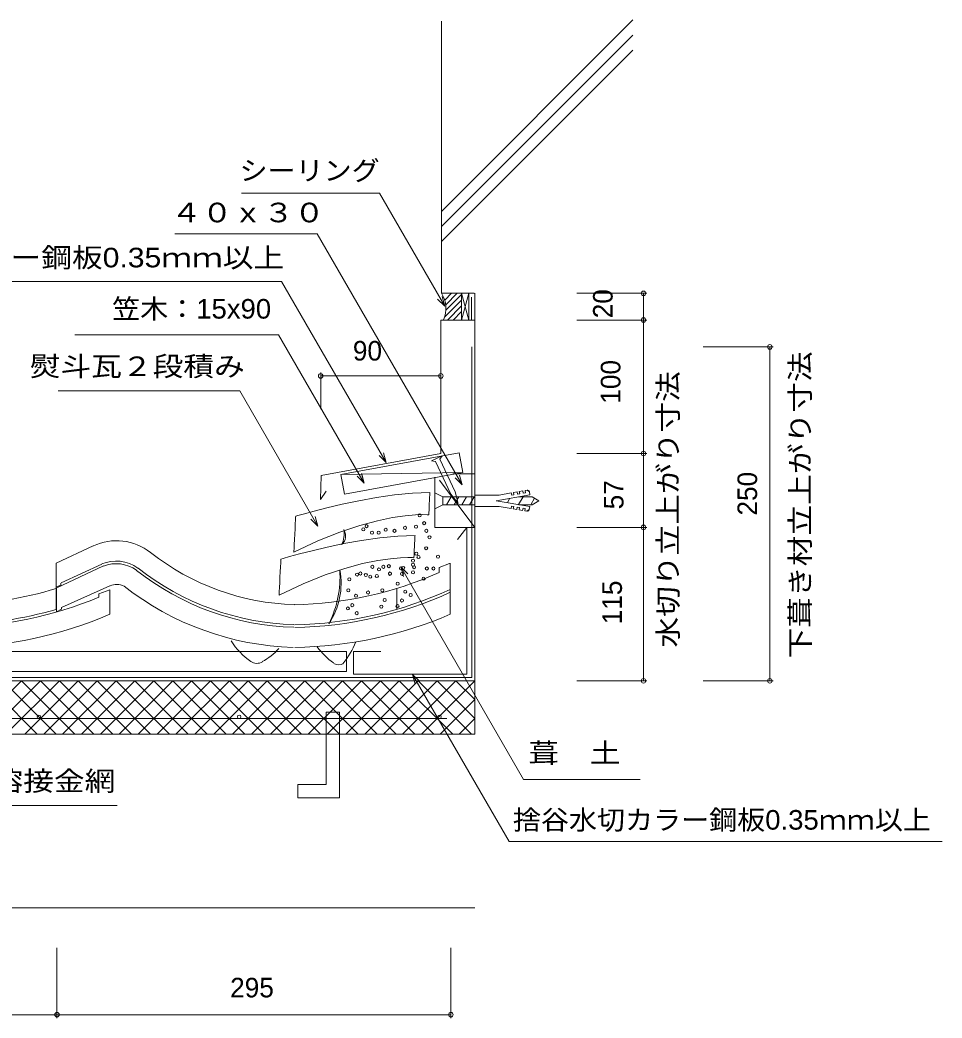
# Model space of a CAD drawing. Units: millimetres, scale not verified. Extents: x -644 to 734, y -425 to 425.
# Drawn here: x 44 to 734, y -322 to 425 of the extents above; entities that cross this region are included whole.
import ezdxf
from ezdxf.enums import TextEntityAlignment as Align

# ---------------------------------------------------------------- set-up
doc = ezdxf.new("R2010")
doc.units = ezdxf.units.MM
doc.header["$LTSCALE"] = 10
doc.linetypes.add('DASHED1', pattern=[1.8, 1.2, -0.6])
doc.linetypes.add('DASHED3', pattern=[4, 3, -1])
for name, color, linetype, lineweight in [('0-0_LAYER001', 1, 'Continuous', 18), ('0-1_LAYER003', 7, 'Continuous', 18), ('0-2_LAYER004', 2, 'Continuous', 18), ('0-3_LAYER005', 2, 'Continuous', 18), ('0-4_LAYER007', 2, 'Continuous', 18)]:
    doc.layers.add(name, color=color, linetype=linetype, lineweight=lineweight)
doc.styles.add('2', font='')
doc.styles.get('2').set_extended_font_data('2')

msp = doc.modelspace()

# ---------------------------------------------------------------- linework, layer by layer
at = {"layer": '0-0_LAYER001', "color": 7}
for p, q in [((232.24, 295.56), (209.91, 295.56)), ((185.63, 265.14), (159.89, 265.14)), ((98.91, -162.91), (116.86, -162.91)), ((644.26, -189.76), (734.49, -189.76))]:
    msp.add_line(p, q, dxfattribs=at)
at = {"layer": '0-0_LAYER001', "color": 2}
for p, q in [((374.69, 220.64), (374.69, 200.64)), ((513.48, 220.64), (460.98, 220.64)), ((510.98, 200.64), (510.98, 220.64)), ((513.48, 200.64), (460.98, 200.64)), ((510.98, 100.64), (510.98, 200.64)), ((352.17, 95.15), (360.24, 98.91)), ((358.56, 96.36), (360.24, 98.91)), ((513.48, 100.64), (460.98, 100.64)), ((510.98, 45.35), (510.98, 100.64)), ((355.2, 94.8), (352.17, 95.15)), ((355.2, 94.8), (366.61, 70.32)), ((358.56, 96.36), (369.97, 71.89)), ((354.66, 45.35), (354.66, 82.87)), ((368.2, 85.35), (384.66, 85.35)), ((384.66, 45.35), (358.17, 80.68)), ((354.66, 59.35), (354.66, 71.35)), ((360.66, 68.35), (354.66, 71.35)), ((360.66, 62.35), (360.66, 68.35)), ((384.66, 68.35), (360.66, 68.35)), ((363.55, 62.35), (367.01, 68.35)), ((366.61, 70.32), (372.07, 63.26)), ((369.27, 62.35), (372.74, 68.35)), ((372.07, 63.26), (369.97, 71.89)), ((375, 62.35), (378.46, 68.35)), ((380.72, 62.35), (384.18, 68.35)), ((384.66, 69.6), (402.86, 69.6)), ((384.66, 61.1), (384.66, 69.6)), ((400.64, 65.35), (425.91, 69.81)), ((411.96, 71.2), (402.86, 69.6)), ((412.25, 69.53), (411.96, 71.21)), ((412.25, 69.53), (413.93, 69.83)), ((416.29, 71.97), (413.63, 71.5)), ((413.93, 69.83), (413.63, 71.5)), ((416.59, 70.3), (416.29, 71.97)), ((416.59, 70.3), (418.26, 70.59)), ((417.38, 62.4), (420.81, 68.35)), ((427.66, 68.35), (417.65, 68.35)), ((420.62, 72.73), (417.96, 72.26)), ((418.26, 70.59), (417.96, 72.26)), ((420.92, 71.06), (420.62, 72.73)), ((420.92, 71.06), (422.59, 71.35)), ((423.77, 73.29), (422.3, 73.03)), ((422.59, 71.35), (422.3, 73.03)), ((425.51, 72.07), (425.91, 69.81)), ((426.59, 62.35), (429.44, 67.29)), ((432.66, 65.35), (427.66, 68.35)), ((354.66, 59.35), (360.66, 62.35)), ((384.66, 62.35), (360.66, 62.35)), ((384.66, 61.1), (402.86, 61.1)), ((400.64, 65.35), (425.74, 60.93)), ((411.78, 59.53), (402.86, 61.1)), ((409, 63.88), (410.89, 67.16)), ((412.08, 61.2), (411.78, 59.53)), ((412.08, 61.2), (413.75, 60.91)), ((413.75, 60.91), (413.46, 59.23)), ((416.41, 60.44), (416.12, 58.76)), ((416.41, 60.44), (418.08, 60.14)), ((427.66, 62.35), (417.66, 62.35)), ((418.09, 60.14), (417.79, 58.47)), ((425.34, 58.66), (425.74, 60.93)), ((427.66, 62.35), (432.66, 65.35)), ((416.12, 58.76), (413.46, 59.23)), ((420.45, 58), (417.79, 58.47)), ((420.74, 59.67), (420.45, 58)), ((420.74, 59.67), (422.42, 59.38)), ((422.42, 59.38), (422.12, 57.71)), ((423.6, 57.44), (422.12, 57.7)), ((354.66, 45.35), (384.66, 45.35)), ((378.67, 45.35), (371.56, 36.19)), ((513.48, 45.35), (460.98, 45.35)), ((510.98, -69.51), (510.98, 45.35)), ((513.48, -69.51), (460.98, -69.51)), ((-644.26, -109.51), (384.66, -109.51)), ((71.73, -322.06), (71.73, -269.56)), ((366.73, -322.06), (366.73, -269.56)), ((-183.27, -319.56), (71.73, -319.56)), ((71.73, -319.56), (366.73, -319.56))]:
    msp.add_line(p, q, dxfattribs=at)
at = {"layer": '0-0_LAYER001', "color": 3}
for p, q in [((350.97, 71.39), (337.97, 70.98)), ((339.87, 39.23), (326.87, 38.82))]:
    msp.add_line(p, q, dxfattribs=at)
at = {"layer": '0-0_LAYER001', "color": 4}
for p, q in [((71.26, 18.69), (98.96, 31.54)), ((71.26, -16.03), (71.26, 18.69)), ((71.66, 0.12), (106.71, 16.5)), ((74.99, 3.88), (105.27, 17.93)), ((365.59, 18.28), (357.87, 15.28)), ((357.87, 15.28), (357.87, 11.6)), ((366.26, -19.67), (366.26, 18.69)), ((74.74, 2.17), (71.37, 0.84)), ((74.74, 3.66), (74.74, 2.17)), ((75.26, -14.57), (111.45, 1.58)), ((102.98, -4.52), (111.37, -1.37)), ((102.98, -4.52), (102.98, -6.94)), ((111.37, -19.68), (111.37, -1.37)), ((326.26, -15.98), (326.26, -0.33)), ((75.26, -14.57), (75.26, -15.99))]:
    msp.add_line(p, q, dxfattribs=at)
at = {"layer": '0-0_LAYER001'}
for p, q in [((5.25, -109.51), (45.25, -69.51)), ((16.97, -69.51), (56.97, -109.51)), ((19.39, -109.51), (59.39, -69.51)), ((31.11, -69.51), (71.11, -109.51)), ((33.54, -109.51), (73.54, -69.51)), ((45.25, -69.51), (85.25, -109.51)), ((47.68, -109.51), (87.68, -69.51)), ((59.39, -69.51), (99.39, -109.51)), ((61.82, -109.51), (101.82, -69.51)), ((73.54, -69.51), (113.54, -109.51)), ((75.96, -109.51), (115.96, -69.51)), ((87.68, -69.51), (127.68, -109.51)), ((90.1, -109.51), (130.1, -69.51)), ((101.82, -69.51), (141.82, -109.51)), ((104.25, -109.51), (144.25, -69.51)), ((115.96, -69.51), (155.96, -109.51)), ((118.39, -109.51), (158.39, -69.51)), ((130.1, -69.51), (170.1, -109.51)), ((132.53, -109.51), (172.53, -69.51)), ((144.25, -69.51), (184.25, -109.51)), ((146.67, -109.51), (186.67, -69.51)), ((158.39, -69.51), (198.39, -109.51)), ((160.82, -109.51), (200.82, -69.51)), ((172.53, -69.51), (212.53, -109.51)), ((174.96, -109.51), (214.96, -69.51)), ((186.67, -69.51), (226.67, -109.51)), ((189.1, -109.51), (229.1, -69.51)), ((200.82, -69.51), (240.82, -109.51)), ((203.24, -109.51), (243.24, -69.51)), ((214.96, -69.51), (254.96, -109.51)), ((217.38, -109.51), (257.38, -69.51)), ((229.1, -69.51), (269.1, -109.51)), ((231.53, -109.51), (271.53, -69.51)), ((243.24, -69.51), (283.24, -109.51)), ((245.67, -109.51), (285.67, -69.51)), ((257.38, -69.51), (297.38, -109.51)), ((259.81, -109.51), (299.81, -69.51)), ((271.53, -69.51), (311.53, -109.51)), ((273.95, -109.51), (313.95, -69.51)), ((285.67, -69.51), (325.67, -109.51)), ((288.09, -109.51), (328.09, -69.51)), ((299.81, -69.51), (339.81, -109.51)), ((302.24, -109.51), (342.24, -69.51)), ((313.95, -69.51), (353.95, -109.51)), ((316.38, -109.51), (356.38, -69.51)), ((328.09, -69.51), (368.09, -109.51)), ((330.52, -109.51), (370.52, -69.51)), ((342.24, -69.51), (382.24, -109.51)), ((344.66, -109.51), (384.66, -69.51)), ((356.38, -69.51), (384.66, -97.79)), ((370.52, -69.51), (384.66, -83.65)), ((358.8, -109.51), (384.66, -83.65)), ((372.95, -109.51), (384.66, -97.79))]:
    msp.add_line(p, q, dxfattribs=at)
at = {"layer": '0-0_LAYER001', "color": 2}
for points in [[(362.1, 210.92), (313.24, 295.56), (232.24, 295.56)], [(375.2, 77.11), (266.63, 265.14), (185.63, 265.14)], [(360.16, 218.17), (362.1, 210.92), (356.8, 216.23)], [(373.25, 84.35), (375.2, 77.11), (369.89, 82.41)], [(331.15, 8.61), (329.21, 15.85), (334.52, 10.55)], [(329.21, 15.85), (421.2, -143.47), (508.39, -143.47)], [(340.03, -72), (338.09, -64.76), (343.39, -70.06)], [(338.09, -64.76), (410.26, -189.76), (644.26, -189.76)]]:
    msp.add_lwpolyline(points, dxfattribs=at)
at = {"layer": '0-0_LAYER001', "color": 3}
for points in [[(350.97, 71.39), (350.95, 70.92), (350.88, 69.66), (350.79, 67.8), (350.68, 65.54), (350.56, 63.08), (350.44, 60.62), (350.33, 58.36), (350.24, 56.5), (350.18, 55.24), (350.16, 54.77), (349.01, 54.85), (345.64, 54.92), (340.12, 54.74), (332.56, 54.09), (323.04, 52.71), (311.64, 50.37), (298.47, 46.84), (283.61, 41.88), (267.16, 35.25), (249.19, 26.71), (249.23, 27.46), (249.33, 29.52), (249.48, 32.55), (249.65, 36.23), (249.85, 40.23), (250.04, 44.23), (250.22, 47.91), (250.37, 50.94), (250.47, 52.99), (250.51, 53.75), (252.2, 54.25), (256.98, 55.62), (264.37, 57.63), (273.93, 60.07), (285.19, 62.71), (297.7, 65.35), (310.99, 67.75), (324.6, 69.7), (338.08, 70.99)], [(339.87, 39.23), (339.84, 38.77), (339.78, 37.5), (339.69, 35.64), (339.58, 33.38), (339.46, 30.92), (339.34, 28.47), (339.23, 26.21), (339.14, 24.35), (339.08, 23.08), (339.06, 22.62), (337.91, 22.69), (334.54, 22.76), (329.02, 22.59), (321.46, 21.93), (311.93, 20.55), (300.54, 18.21), (287.37, 14.68), (272.51, 9.72), (256.05, 3.09), (238.09, -5.45), (238.13, -4.69), (238.23, -2.64), (238.37, 0.39), (238.55, 4.07), (238.75, 8.07), (238.94, 12.07), (239.12, 15.75), (239.27, 18.78), (239.37, 20.83), (239.41, 21.59), (241.1, 22.1), (245.88, 23.46), (253.27, 25.47), (262.83, 27.91), (274.09, 30.56), (286.6, 33.19), (299.89, 35.59), (313.5, 37.55), (326.98, 38.83)]]:
    msp.add_lwpolyline(points, dxfattribs=at)
at = {"layer": '0-0_LAYER001', "color": 4}
msp.add_lwpolyline([(75.26, -15.99), (71.37, -17.82), (71.37, -0.34)], dxfattribs=at)
at = {"layer": '0-0_LAYER001', "color": 2}
for centre in [(510.98, 220.64), (510.98, 200.64), (510.98, 200.64), (510.98, 100.64), (510.98, 100.64), (510.98, 45.35), (510.98, 45.35), (510.98, -69.51), (71.73, -319.56), (71.73, -319.56), (366.73, -319.56)]:
    msp.add_circle(centre, 1.7, dxfattribs=at)
for centre, radius, start, end in [((342.39, 209.28), 20.69, 335.49168, 33.31955), ((424.03, 71.81), 1.5, 10.45127, 99.63753), ((423.86, 58.92), 1.5, 259.83899, 350.14733), ((263.11, 41.08), 23.68, 338.32093, 6.54498), ((206.44, 8.25), 77.28, 333.06543, 3.82519)]:
    msp.add_arc(centre, radius, start, end, dxfattribs=at)
at = {"layer": '0-0_LAYER001', "color": 4}
for centre, radius, start, end in [((116.41, -5.29), 40.68, 51.53531, 115.27963), ((254.65, 169.83), 182.38, 231.7756, 268.38173), ((116.07, -7.56), 27.73, 54.17618, 112.93031), ((116.05, -8.06), 26.21, 54.56427, 111.2666), ((254.65, 169.83), 199.38, 231.7756, 268.38173), ((254.65, 169.83), 199.38, 231.7756, 268.38173), ((254.65, 169.83), 197.38, 231.7756, 268.38173), ((245.11, 262.72), 275.28, 270.90795, 294.18137), ((116.56, -10.52), 13.08, 65.55343, 112.8327), ((254.65, 169.83), 214.38, 231.7756, 268.38173), ((254.65, 169.83), 214.38, 231.7756, 268.38173), ((-9.78, 262.71), 275.28, 270.90795, 287.11988), ((-9.78, 262.71), 292.28, 270.90795, 292.69346), ((245.11, 262.72), 290.28, 270.90795, 294.66739), ((245.11, 262.72), 292.28, 270.90795, 294.48746), ((-9.78, 262.71), 290.28, 270.90795, 286.21009), ((-9.78, 262.71), 307.28, 270.90795, 293.21983), ((245.11, 262.72), 307.28, 270.90795, 293.21983), ((251.33, -7.37), 58.84, 213.2508, 234.31144), ((309.12, -13.67), 52.18, 215.53767, 234.46232), ((231.26, -13.55), 69.67, 321.65733, 337.34946), ((204.95, -16.06), 44.13, 297.62161, 318.2313), ((221.46, -48.53), 7.95, 234.52014, 301.23766), ((282.79, -51.38), 6.27, 234.10575, 303.29033)]:
    msp.add_arc(centre, radius, start, end, dxfattribs=at)
at = {"layer": '0-1_LAYER003'}
for p, q in [((359.66, 281.96), (503.04, 425.34)), ((359.66, 270.65), (503.04, 414.03)), ((359.66, 259.34), (503.04, 402.72)), ((313.24, 295.56), (232.24, 295.56)), ((266.63, 265.14), (185.63, 265.14)), ((239.91, 229.59), (2.08, 229.59)), ((318.27, 93.88), (239.91, 229.59)), ((374.69, 200.64), (374.69, 220.64)), ((380.15, 220.64), (374.69, 200.64)), ((380.15, 200.64), (374.69, 220.64)), ((380.15, 200.64), (380.15, 220.64)), ((384.66, -109.51), (384.66, 220.64)), ((359.21, 200.64), (384.21, 200.64)), ((359.21, 200.64), (359.21, 100.64)), ((512.68, 200.64), (460.98, 200.64)), ((237.68, 189.43), (85.14, 189.43)), ((237.68, 189.43), (301.73, 78.5)), ((555.52, 180.49), (607.22, 180.49)), ((605.52, 180.49), (605.52, -69.51)), ((269.21, 160.48), (269.21, 134.83)), ((269.21, 158.78), (359.21, 158.78)), ((208.6, 147.52), (72.56, 147.52)), ((460.98, 100.64), (512.68, 100.64)), ((375.65, 86.46), (284.42, 85)), ((368.2, 85.35), (384.66, 85.35)), ((369.89, 82.41), (375.2, 77.11)), ((384.66, 45.35), (358.17, 80.68)), ((360.66, 68.35), (354.66, 71.35)), ((384.66, 68.35), (360.66, 68.35)), ((384.66, 69.6), (402.86, 69.6)), ((360.66, 62.35), (354.66, 59.35)), ((384.66, 61.1), (402.86, 61.1)), ((425.34, 58.66), (423.6, 57.44)), ((267.08, 46.23), (261.78, 51.53)), ((460.98, 45.35), (512.68, 45.35)), ((329.21, 15.85), (421.2, -143.47)), ((338.09, -64.76), (410.26, -189.76)), ((-644.26, -69.51), (384.66, -69.51)), ((460.98, -69.51), (512.68, -69.51)), ((555.52, -69.51), (607.22, -69.51)), ((384.66, -109.51), (-644.26, -109.51)), ((421.2, -143.47), (508.39, -143.47)), ((23.86, -162.91), (98.91, -162.91)), ((410.26, -189.76), (644.26, -189.76)), ((384.66, -239.51), (-644.26, -239.51)), ((71.73, -321.26), (71.73, -269.56)), ((366.73, -322.06), (366.73, -269.56)), ((-436.57, -319.56), (365.03, -319.56))]:
    msp.add_line(p, q, dxfattribs=at)
at = {"layer": '0-1_LAYER003', "color": 2}
for p, q in [((608.02, 180.49), (555.52, 180.49)), ((605.52, -69.51), (605.52, 180.49)), ((269.21, 161.28), (269.21, 133.78)), ((359.21, 158.78), (269.21, 158.78)), ((359.21, 161.28), (359.21, 133.78)), ((608.02, -69.51), (555.52, -69.51))]:
    msp.add_line(p, q, dxfattribs=at)
at = {"layer": '0-1_LAYER003'}
for points in [[(384.21, 220.64), (359.68, 220.64), (359.68, 424.35)], [(313.24, 295.56), (362.1, 210.92), (360.16, 218.17), (362.1, 210.92), (356.8, 216.23)], [(266.63, 265.14), (375.2, 77.11), (373.25, 84.35)], [(460.98, 220.64), (512.68, 220.64), (510.98, 220.64), (510.98, -69.51)], [(-644.26, -67.01), (382.34, -67.01), (382.34, 180.49)], [(208.6, 147.52), (267.08, 46.23), (265.14, 53.47)], [(273.44, 72.54), (269.15, 66.17), (269.69, 84.25), (359.21, 100.64)], [(312.96, 99.18), (318.27, 93.88), (316.33, 101.12)], [(296.43, 83.8), (301.73, 78.5), (299.92, 85.25)], [(354.66, 82.62), (354.66, 45.35), (378.67, 45.35)], [(360.66, 68.35), (360.66, 62.35), (384.66, 62.35)], [(425.51, 72.07), (425.91, 69.81), (400.64, 65.35), (425.74, 60.93), (425.33, 58.67)], [(402.86, 69.6), (411.96, 71.2), (412.25, 69.53), (413.93, 69.83), (413.63, 71.5), (416.29, 71.97), (416.59, 70.3), (418.26, 70.59), (417.96, 72.26)], [(417.96, 72.26), (420.62, 72.73), (420.92, 71.06), (422.59, 71.35), (422.3, 73.03), (423.77, 73.29), (425.51, 72.08)], [(423.61, 57.45), (422.12, 57.7), (422.42, 59.38), (420.74, 59.67), (420.45, 58), (417.79, 58.47), (418.08, 60.14), (416.41, 60.44), (416.12, 58.76), (413.46, 59.23), (413.75, 60.91), (412.08, 61.2), (411.78, 59.53), (402.86, 61.1)], [(314.33, -47.55), (293.79, -47.55), (293.79, -64.64), (375.68, -64.64), (378.67, -64.64), (378.67, 45.35), (384.66, 45.35)], [(331.15, 8.61), (329.21, 15.85), (334.52, 10.55)], [(-644.26, -47.55), (288.51, -47.55), (288.51, -62.55), (-644.26, -62.55)], [(339.97, -71.78), (338.09, -64.76), (343.39, -70.06)]]:
    msp.add_lwpolyline(points, dxfattribs=at)
at = {"layer": '0-1_LAYER003', "color": 2}
for points in [[(318.27, 93.88), (239.91, 229.59), (2.08, 229.59)], [(301.73, 78.5), (237.68, 189.43), (85.14, 189.43)], [(267.08, 46.23), (208.6, 147.52), (72.56, 147.52)], [(316.33, 101.12), (318.27, 93.88), (312.96, 99.18)], [(299.79, 85.74), (301.73, 78.5), (296.43, 83.8)], [(265.14, 53.47), (267.08, 46.23), (261.78, 51.53)]]:
    msp.add_lwpolyline(points, dxfattribs=at)
at = {"layer": '0-1_LAYER003'}
for points in [[(375.65, 86.46), (372.95, 101.22), (284.42, 85), (287.13, 70.25)], [(352.17, 95.15), (360.23, 98.89), (358.56, 96.36), (369.97, 71.89), (372.07, 63.26), (366.61, 70.32), (355.2, 94.8)], [(273.42, -93.07), (283.42, -93.07), (283.42, -157.09), (252.05, -157.09), (252.05, -147.09), (273.42, -147.09)]]:
    msp.add_lwpolyline(points, close=True, dxfattribs=at)
at = {"layer": '0-1_LAYER003', "color": 2}
for centre in [(605.52, 180.49), (269.21, 158.78), (359.21, 158.78), (605.52, -69.51)]:
    msp.add_circle(centre, 1.7, dxfattribs=at)
at = {"layer": '0-1_LAYER003'}
for centre, radius, start, end in [((342.39, 209.28), 20.69, 335.49216, 33.31906), ((279.81, 38.78), 8.05, 313.37965, 30.91528), ((230.31, 3.37), 54.18, 326.21532, 10.6753)]:
    msp.add_arc(centre, radius, start, end, dxfattribs=at)
at = {"layer": '0-2_LAYER004'}
for p, q in [((359.66, 220.64), (359.66, 424.35)), ((380.15, 220.64), (374.69, 200.64)), ((380.15, 200.64), (374.69, 220.64)), ((382.21, 200.74), (382.21, 217.69)), ((384.66, 220.64), (384.66, -109.51)), ((269.69, 84.25), (269.15, 66.17)), ((284.42, 85), (375.65, 86.46)), ((269.15, 66.17), (273.44, 72.54)), ((378.67, 45.35), (378.67, -64.64)), ((-644.26, -47.55), (288.51, -47.55)), ((288.51, -47.55), (288.51, -62.55)), ((-644.26, -62.55), (288.51, -62.55)), ((293.79, -64.64), (378.67, -64.64)), ((384.66, -69.51), (-644.26, -69.51))]:
    msp.add_line(p, q, dxfattribs=at)
at = {"layer": '0-2_LAYER004', "linetype": 'DASHED3'}
for q in [(382.34, 180.49), (-644.26, -67.01)]:
    msp.add_line((382.34, -67.01), q, dxfattribs=at)
at = {"layer": '0-2_LAYER004', "linetype": 'DASHED1'}
for p, q in [((273.42, -93.07), (283.42, -93.07)), ((273.42, -93.07), (273.42, -147.09)), ((283.42, -93.07), (283.42, -157.09)), ((252.05, -147.09), (252.05, -157.09)), ((273.42, -147.09), (252.05, -147.09)), ((283.42, -157.09), (252.05, -157.09))]:
    msp.add_line(p, q, dxfattribs=at)
at = {"layer": '0-2_LAYER004', "color": 3}
msp.add_line((363.67, -97.75), (-626.48, -97.75), dxfattribs=at)
at = {"layer": '0-2_LAYER004'}
for points in [[(269.69, 84.25), (359.21, 100.64), (359.21, 200.64)], [(293.79, -64.64), (293.79, -47.55), (314.33, -47.55)], [(-13.61, -98.03), (23.86, -162.91), (83.86, -162.91)]]:
    msp.add_lwpolyline(points, dxfattribs=at)
msp.add_lwpolyline([(287.13, 70.25), (284.42, 85), (372.95, 101.22), (375.65, 86.46)], close=True, dxfattribs=at)
at = {"layer": '0-2_LAYER004', "color": 3}
for centre in [(58.2, -96.52), (208.2, -96.52), (358.2, -96.52)]:
    msp.add_circle(centre, 1.3, dxfattribs=at)
at = {"layer": '0-3_LAYER005'}
for p, q in [((362.1, 215.57), (367.17, 220.64)), ((362.89, 212.12), (371.41, 220.64)), ((363.05, 208.03), (374.69, 219.68)), ((380.15, 200.64), (380.15, 220.64)), ((362.04, 202.78), (374.69, 215.44)), ((364.14, 200.64), (374.69, 211.19)), ((368.38, 200.64), (374.69, 206.95)), ((359.21, 200.64), (384.21, 200.64))]:
    msp.add_line(p, q, dxfattribs=at)
for centre in [(343.29, 54.41), (301.12, 43.85), (303.58, 46.31), (332.42, 45.03), (340.63, 45.85), (346.69, 48.55), (307.69, 41.38), (312.62, 41.38), (317.91, 43.58), (324.48, 42.76), (348.34, 42.8), (350.68, 37.97), (348.22, 29.76), (340.82, 25.65), (342.47, 23.18), (357.09, 23.49), (307.95, 15.79), (312.88, 13.87), (316.17, 15.79), (320.28, 16.34), (329.32, 14.69), (330.96, 14.97), (338.36, 20.45), (338.36, 17.43), (339.18, 15.52), (348.72, 14.58), (353.65, 14.58), (290.7, 6.48), (296.45, 10.03), (298.91, 10.86), (303.02, 9.76), (306.31, 8.39), (311.24, 8.94), (321.1, 10.86), (321.1, 10.59), (330.14, 10.59), (338.36, 11.68), (346.26, 6.91), (326.85, 3.19), (289.87, -1.74), (295.63, -5.85), (304.67, -3.38), (315.35, -1.74), (332.52, -2.83), (336.63, -5.29), (289.6, -15.34), (292.89, -12.87), (314.65, -14), (317.11, -9.07), (326.77, -13.51), (330.06, -9.4), (296.18, -18.89)]:
    msp.add_circle(centre, 1.16, dxfattribs=at)
at = {"layer": '0-4_LAYER007'}
for p, q in [((359.66, 281.96), (503.04, 425.34)), ((359.66, 270.65), (503.04, 414.03)), ((359.66, 259.34), (503.04, 402.72)), ((-644.26, -239.51), (384.66, -239.51))]:
    msp.add_line(p, q, dxfattribs=at)

# ---------------------------------------------------------------- texts
at = {"layer": '0-2_LAYER004', "color": 7, "style": '2'}
for s, width, p in [('シーリング', 1.05, (208.42, 300.83)), ('４０ｘ３０', 1.15, (157.24, 269.42)), ('雨押水切カラー鋼板0.35ｍｍ以上', 1.15, (-100.98, 235.69)), ('笠木：15x90', 1.05, (113.04, 197.31)), ('熨斗瓦２段積み', 1.15, (51.39, 154.27)), ('葺\u3000土', 1.15, (424.76, -135.35)), ('溶接金網', 1.15, (23.48, -156.29)), ('捨谷水切カラー鋼板0.35ｍｍ以上', 1.05, (413.13, -185.37))]:
    msp.add_text(s, height=14.66, dxfattribs=dict(at, width=width)).set_placement(p, align=Align.BOTTOM_LEFT)
for s, p in [('20', (492.22, 201.96)), ('100', (498.04, 137.99)), ('250', (600.39, 54.24)), ('57', (500.36, 58.89)), ('115', (499.2, -27.18))]:
    msp.add_text(s, height=14.66, rotation=90, dxfattribs=at).set_placement(p, align=Align.BOTTOM_LEFT)
for s, p in [('90', (293.33, 165.9)), ('295', (201.44, -310.99))]:
    msp.add_text(s, height=14.66, dxfattribs=at).set_placement(p, align=Align.BOTTOM_LEFT)
at = {"layer": '0-2_LAYER004', "color": 7, "style": '2', "width": 1.15}
for s, p in [('下葺き材立上がり寸法', (639.94, -52.77)), ('水切り立上がり寸法', (541.07, -44.63))]:
    msp.add_text(s, height=14.66, rotation=90, dxfattribs=at).set_placement(p, align=Align.BOTTOM_LEFT)

doc.saveas('drawing.dxf')
